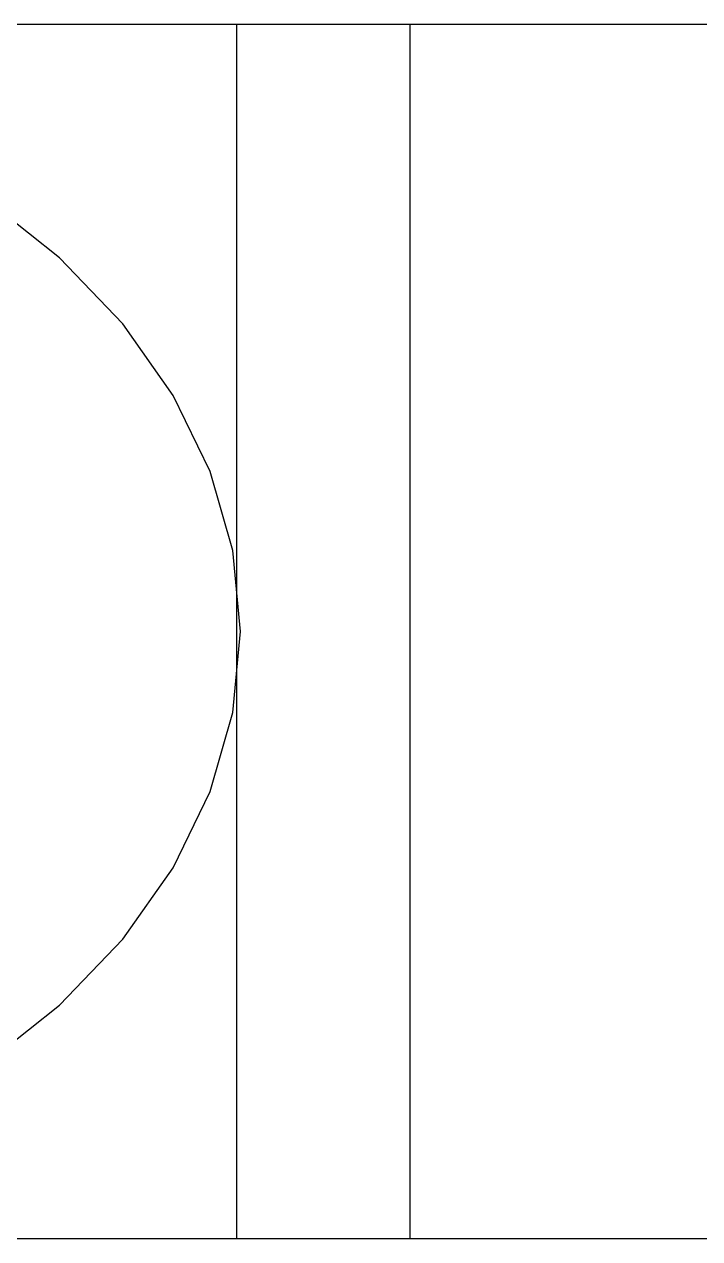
# Model space of a CAD drawing. Extents: x 396092 to 455492, y 17293 to 132793.
# Drawn here: x 402276.7 to 402354.5, y 40063 to 40203 of the extents above; entities that cross this region are included whole.
import ezdxf

# ---------------------------------------------------------------- set-up
doc = ezdxf.new("R2010")
doc.units = 0
doc.header["$LTSCALE"] = 1000
doc.header["$MEASUREMENT"] = 0
doc.layers.add('MU', color=34, linetype='Continuous')

msp = doc.modelspace()

# ---------------------------------------------------------------- linework, layer by layer
at = {"layer": 'MU', "color": 37}
for p, q in [((400402.73, 40203.01), (404002.73, 40203.01)), ((402280.79, 40176.07), (402272.21, 40182.89)), ((402288.06, 40168.48), (402280.79, 40176.07)), ((402293.89, 40160.23), (402288.06, 40168.48)), ((402298.15, 40151.47), (402293.89, 40160.23)), ((402300.76, 40142.34), (402298.15, 40151.47)), ((402301.63, 40133.01), (402300.76, 40142.34)), ((402300.76, 40123.68), (402301.63, 40133.01)), ((402298.15, 40114.55), (402300.76, 40123.68)), ((402293.89, 40105.78), (402298.15, 40114.55)), ((402288.06, 40097.54), (402293.89, 40105.78)), ((402280.79, 40089.95), (402288.06, 40097.54)), ((402272.21, 40083.13), (402280.79, 40089.95)), ((404002.73, 40063.01), (400402.73, 40063.01))]:
    msp.add_line(p, q, dxfattribs=at)
for points in [[(402301.2, 40063.01), (402301.2, 40203.01)], [(402321.2, 40063.01), (402321.2, 40203.01)]]:
    msp.add_lwpolyline(points, dxfattribs=at)

doc.saveas('drawing.dxf')
